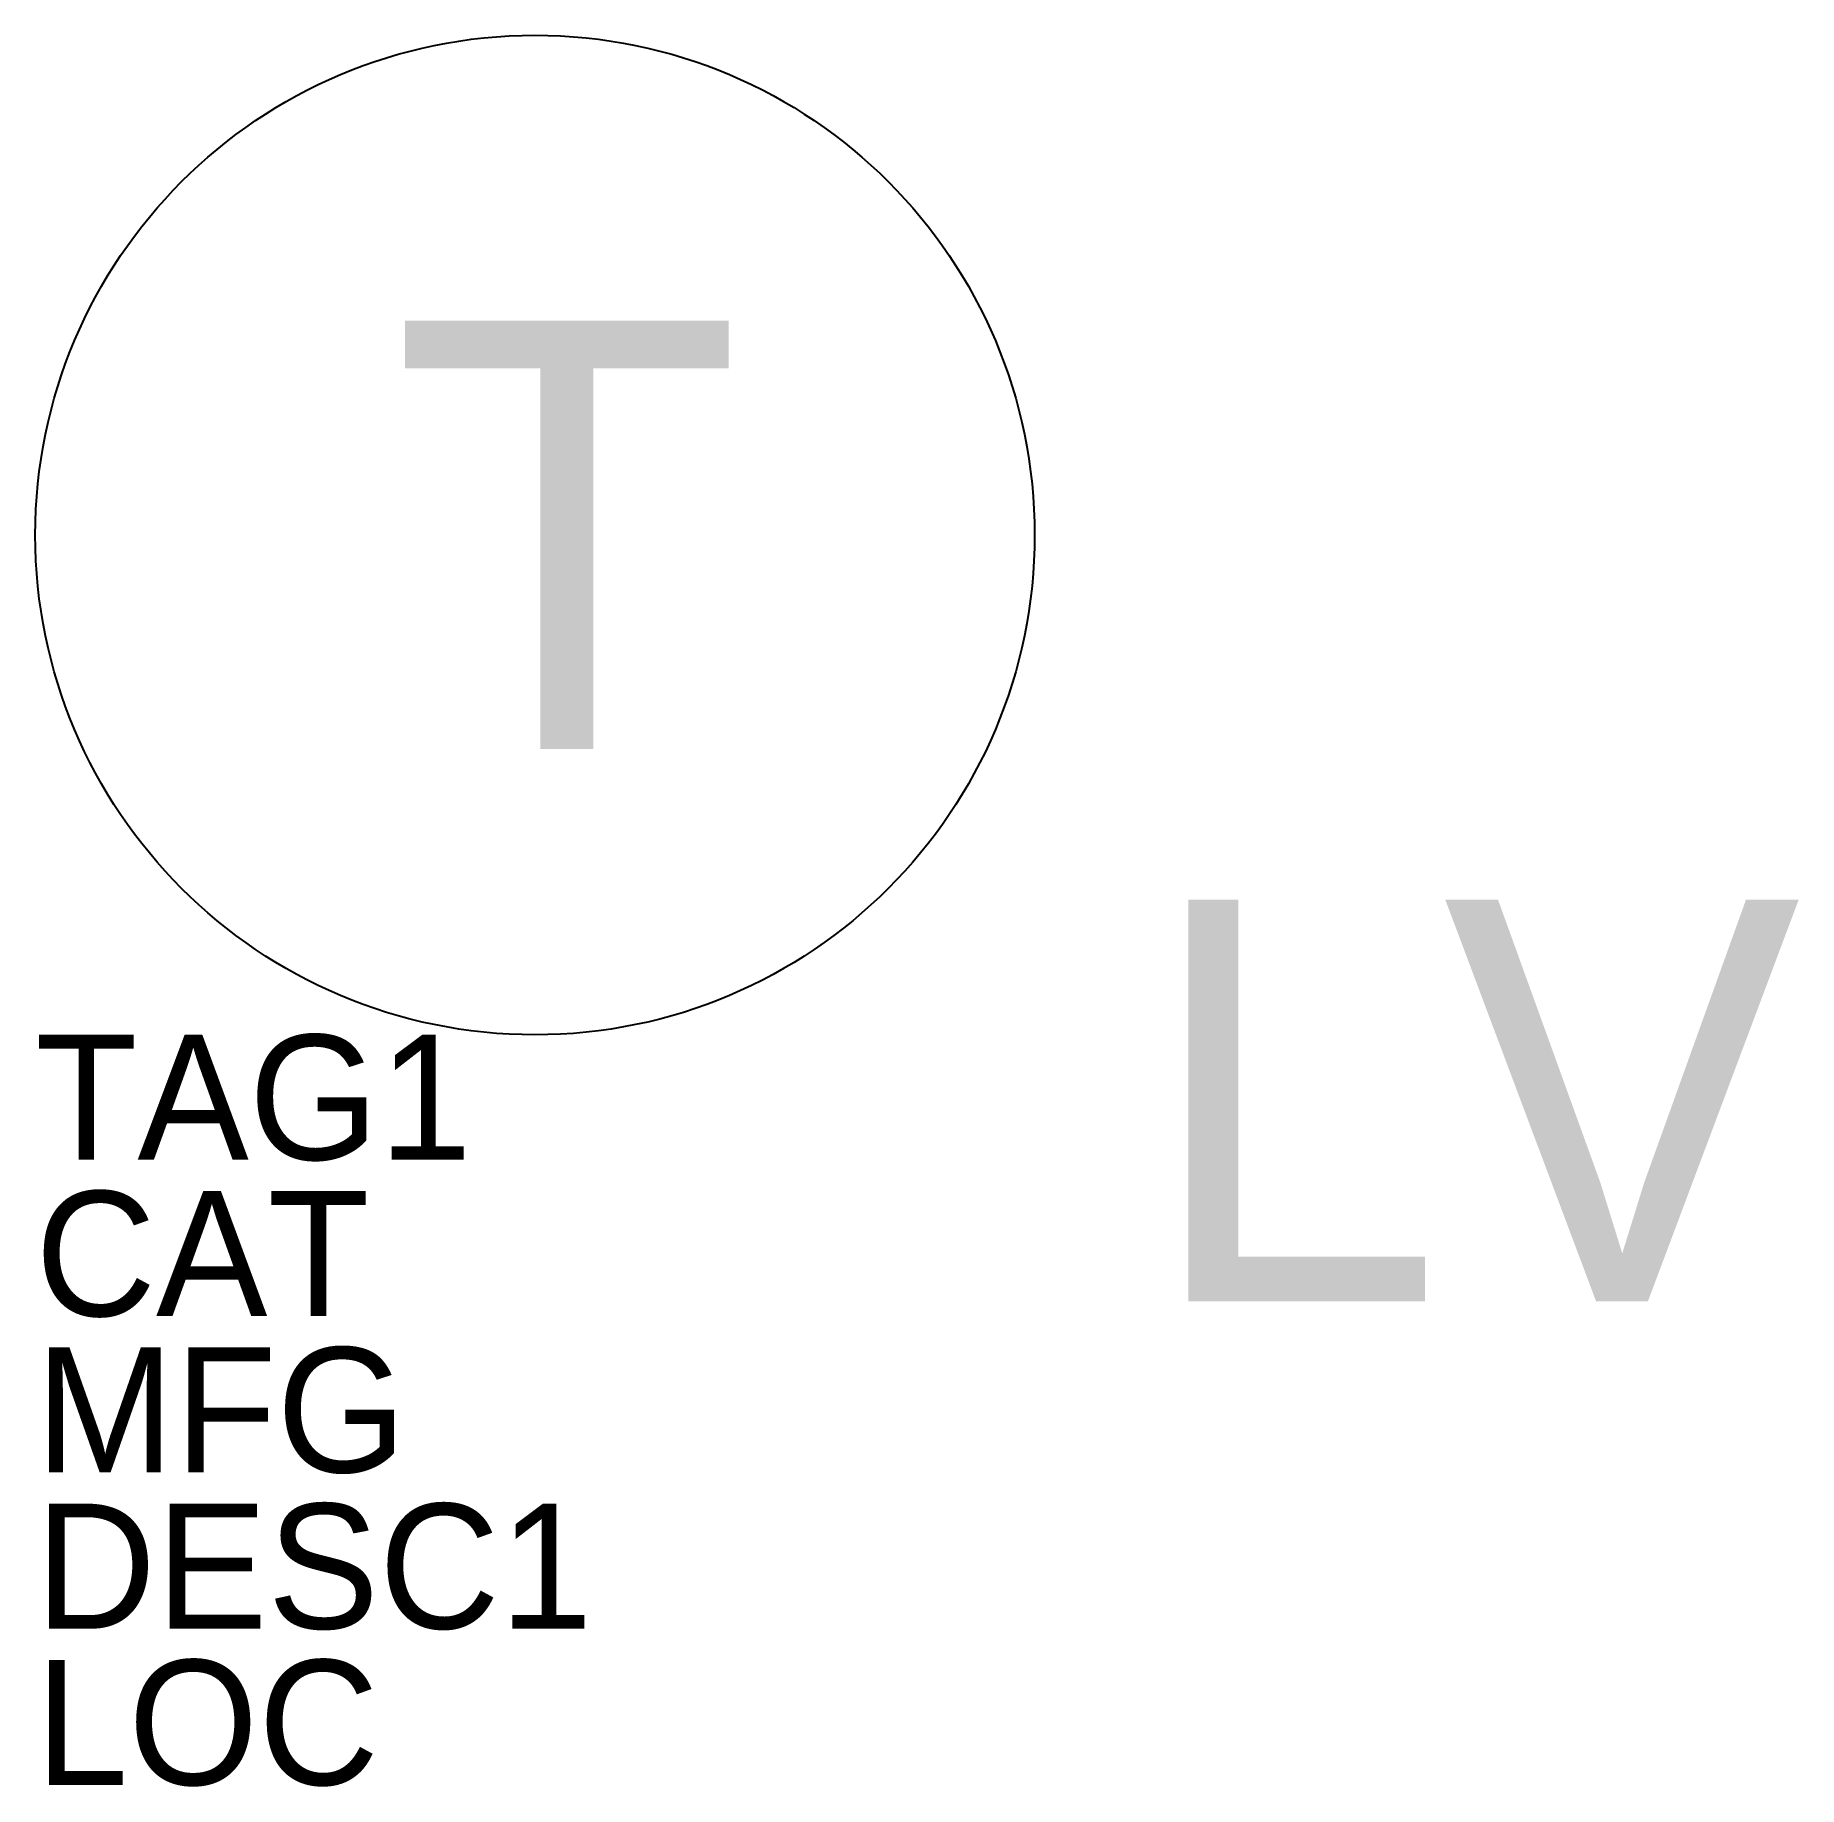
# Model space of a CAD drawing. Extents: x -0.5 to 0.56, y -0.67 to 0.38.
import ezdxf

# ---------------------------------------------------------------- set-up
doc = ezdxf.new("R2010")
doc.units = 0
doc.layers.get('0').update_dxf_attribs({"linetype": 'CONTINUOUS'})

msp = doc.modelspace()

# ---------------------------------------------------------------- linework, layer by layer
msp.add_circle((-0.201, 0.0797), 0.299)

# ---------------------------------------------------------------- texts
for tag, p in [('TAG1', (-0.5, -0.2941)), ('CAT', (-0.5, -0.3876)), ('MFG', (-0.5, -0.4811)), ('DESC1', (-0.5, -0.5746)), ('LOC', (-0.5, -0.6681))]:
    msp.add_attdef(tag, p, '', height=0.0748)
at = {"layer": '0.0'}
for s, height, p in [('T', 0.2563, (-0.2865, -0.0484)), ('LV', 0.2403, (0.1636, -0.3787))]:
    msp.add_text(s, height=height, dxfattribs=at).set_placement(p)

doc.saveas('drawing.dxf')
